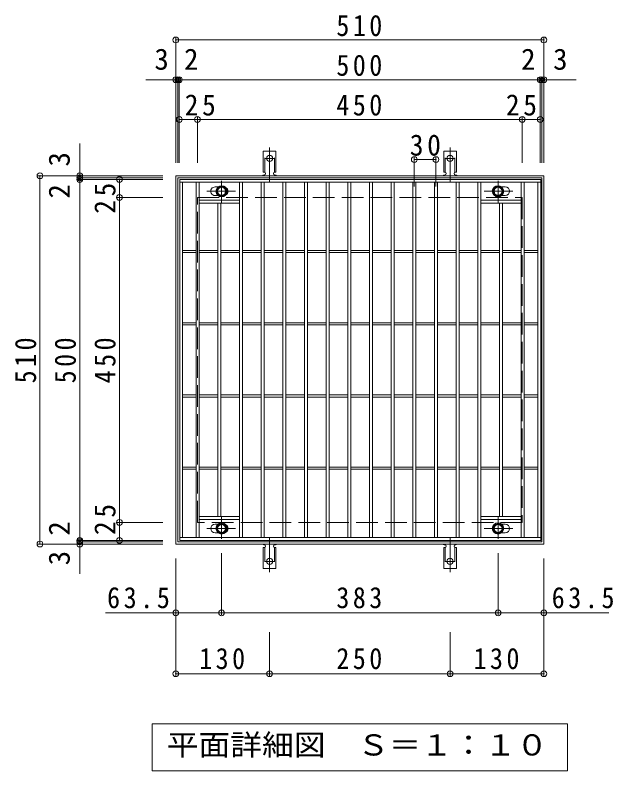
# Model space of a CAD drawing. Units: millimetres at full size, sheet at 1:10; some dimension numbers follow another scale. Extents: x -1436 to 1795, y -1374 to 1278.
# Drawn here: x -473 to 340, y 232 to 1278 of the extents above; entities that cross this region are included whole.
import ezdxf
from ezdxf.enums import TextEntityAlignment as Align

# ---------------------------------------------------------------- set-up
doc = ezdxf.new("R2010")
doc.units = ezdxf.units.MM
doc.header["$LTSCALE"] = 10
doc.header["$PDMODE"] = 32
doc.header["$PDSIZE"] = 8
for name, pattern in [('CHAIN1', [8, 5, -1, 1, -1]), ('CHAIN2', [12, 9, -1, 1, -1]), ('DASHED2', [3, 2, -1]), ('DASHED3', [4, 3, -1])]:
    doc.linetypes.add(name, pattern=pattern)
for name, color, linetype, lineweight in [('C-1', 2, 'Continuous', 9), ('C-2', 3, 'Continuous', 9), ('C-4', 7, 'Continuous', 9), ('C-5', 7, 'Continuous', 9), ('C-8', 4, 'Continuous', 9), ('C-A', 3, 'Continuous', 9)]:
    doc.layers.add(name, color=color, linetype=linetype, lineweight=lineweight)
doc.styles.add('ＭＳ ゴシック', font='')
doc.styles.get('ＭＳ ゴシック').set_extended_font_data('MS Gothic')

msp = doc.modelspace()

# ---------------------------------------------------------------- linework, layer by layer
at = {"layer": 'C-1'}
for p, q in [((-247.31, 1052.93), (256.69, 1052.93)), ((-247.31, 548.93), (-247.31, 1052.93)), ((256.69, 1052.93), (256.69, 548.93)), ((256.69, 548.93), (-247.31, 548.93))]:
    msp.add_line(p, q, dxfattribs=at)
msp.add_lwpolyline([(-250.31, 545.93), (-250.31, 1055.93), (259.69, 1055.93), (259.69, 545.93)], close=True, dxfattribs=at)
at = {"layer": 'C-1', "linetype": 'DASHED3'}
msp.add_lwpolyline([(-220.31, 575.93), (-220.31, 1025.93), (229.69, 1025.93), (229.69, 575.93)], close=True, dxfattribs=at)
at = {"layer": 'C-2'}
for p, q in [((-244.81, 1046.93), (255.19, 1046.93)), ((-240.81, 554.93), (-240.81, 1046.93)), ((-221.81, 554.93), (-221.81, 1046.93)), ((-217.81, 554.93), (-217.81, 1046.93)), ((-161.81, 554.93), (-161.81, 1046.93)), ((-157.81, 554.93), (-157.81, 1046.93)), ((-131.81, 554.93), (-131.81, 1046.93)), ((-127.81, 554.93), (-127.81, 1046.93)), ((-101.81, 554.93), (-101.81, 1046.93)), ((-97.81, 554.93), (-97.81, 1046.93)), ((-71.81, 554.93), (-71.81, 1046.93)), ((-67.81, 554.93), (-67.81, 1046.93)), ((-41.81, 554.93), (-41.81, 1046.93)), ((-37.81, 554.93), (-37.81, 1046.93)), ((-11.81, 554.93), (-11.81, 1046.93)), ((-7.81, 554.93), (-7.81, 1046.93)), ((18.19, 554.93), (18.19, 1046.93)), ((22.19, 554.93), (22.19, 1046.93)), ((48.19, 554.93), (48.19, 1046.93)), ((52.19, 554.93), (52.19, 1046.93)), ((78.19, 554.93), (78.19, 1046.93)), ((82.19, 554.93), (82.19, 1046.93)), ((108.19, 554.93), (108.19, 1046.93)), ((112.19, 554.93), (112.19, 1046.93)), ((138.19, 554.93), (138.19, 1046.93)), ((142.19, 554.93), (142.19, 1046.93)), ((168.19, 554.93), (168.19, 1046.93)), ((172.19, 554.93), (172.19, 1046.93)), ((228.19, 554.93), (228.19, 1046.93)), ((232.19, 554.93), (232.19, 1046.93)), ((251.19, 554.93), (251.19, 1046.93)), ((-195.81, 1040.43), (-191.71, 1040.43)), ((206.19, 1040.43), (201.1, 1040.43)), ((-195.81, 1028.43), (-191.71, 1028.43)), ((206.19, 1028.43), (201.1, 1028.43)), ((-217.81, 1021.93), (-161.81, 1021.93)), ((-217.81, 1017.93), (-161.81, 1017.93)), ((-191.81, 583.93), (-191.81, 1017.93)), ((-187.81, 583.93), (-187.81, 1017.93)), ((228.19, 1021.93), (172.19, 1021.93)), ((228.19, 1017.93), (172.19, 1017.93)), ((198.19, 583.93), (198.19, 1017.93)), ((202.19, 583.93), (202.19, 1017.93)), ((-240.81, 952.43), (-221.81, 952.43)), ((-240.81, 949.43), (-221.81, 949.43)), ((-217.81, 952.43), (-191.81, 952.43)), ((-217.81, 949.43), (-191.81, 949.43)), ((-187.81, 952.43), (-161.81, 952.43)), ((-187.81, 949.43), (-161.81, 949.43)), ((-157.81, 952.43), (-131.81, 952.43)), ((-157.81, 949.43), (-131.81, 949.43)), ((-127.81, 952.43), (-101.81, 952.43)), ((-127.81, 949.43), (-101.81, 949.43)), ((-97.81, 952.43), (-71.81, 952.43)), ((-97.81, 949.43), (-71.81, 949.43)), ((-67.81, 952.43), (-41.81, 952.43)), ((-67.81, 949.43), (-41.81, 949.43)), ((-37.81, 952.43), (-11.81, 952.43)), ((-37.81, 949.43), (-11.81, 949.43)), ((-7.81, 952.43), (18.19, 952.43)), ((-7.81, 949.43), (18.19, 949.43)), ((22.19, 952.43), (48.19, 952.43)), ((22.19, 949.43), (48.19, 949.43)), ((52.19, 952.43), (78.19, 952.43)), ((52.19, 949.43), (78.19, 949.43)), ((82.19, 952.43), (108.19, 952.43)), ((82.19, 949.43), (108.19, 949.43)), ((112.19, 952.43), (138.19, 952.43)), ((112.19, 949.43), (138.19, 949.43)), ((142.19, 952.43), (168.19, 952.43)), ((142.19, 949.43), (168.19, 949.43)), ((172.19, 952.43), (198.19, 952.43)), ((172.19, 949.43), (198.19, 949.43)), ((202.19, 952.43), (228.19, 952.43)), ((202.19, 949.43), (228.19, 949.43)), ((232.19, 952.43), (251.19, 952.43)), ((232.19, 949.43), (251.19, 949.43)), ((-240.81, 852.43), (-221.81, 852.43)), ((-240.81, 849.43), (-221.81, 849.43)), ((-217.81, 852.43), (-191.81, 852.43)), ((-217.81, 849.43), (-191.81, 849.43)), ((-187.81, 852.43), (-161.81, 852.43)), ((-187.81, 849.43), (-161.81, 849.43)), ((-157.81, 852.43), (-131.81, 852.43)), ((-157.81, 849.43), (-131.81, 849.43)), ((-127.81, 852.43), (-101.81, 852.43)), ((-127.81, 849.43), (-101.81, 849.43)), ((-97.81, 852.43), (-71.81, 852.43)), ((-97.81, 849.43), (-71.81, 849.43)), ((-67.81, 852.43), (-41.81, 852.43)), ((-67.81, 849.43), (-41.81, 849.43)), ((-37.81, 852.43), (-11.81, 852.43)), ((-37.81, 849.43), (-11.81, 849.43)), ((-7.81, 852.43), (18.19, 852.43)), ((-7.81, 849.43), (18.19, 849.43)), ((22.19, 852.43), (48.19, 852.43)), ((22.19, 849.43), (48.19, 849.43)), ((52.19, 852.43), (78.19, 852.43)), ((52.19, 849.43), (78.19, 849.43)), ((82.19, 852.43), (108.19, 852.43)), ((82.19, 849.43), (108.19, 849.43)), ((112.19, 852.43), (138.19, 852.43)), ((112.19, 849.43), (138.19, 849.43)), ((142.19, 852.43), (168.19, 852.43)), ((142.19, 849.43), (168.19, 849.43)), ((172.19, 852.43), (198.19, 852.43)), ((172.19, 849.43), (198.19, 849.43)), ((202.19, 852.43), (228.19, 852.43)), ((202.19, 849.43), (228.19, 849.43)), ((232.19, 852.43), (251.19, 852.43)), ((232.19, 849.43), (251.19, 849.43)), ((-240.81, 752.43), (-221.81, 752.43)), ((-240.81, 749.43), (-221.81, 749.43)), ((-217.81, 752.43), (-191.81, 752.43)), ((-217.81, 749.43), (-191.81, 749.43)), ((-187.81, 752.43), (-161.81, 752.43)), ((-187.81, 749.43), (-161.81, 749.43)), ((-157.81, 752.43), (-131.81, 752.43)), ((-157.81, 749.43), (-131.81, 749.43)), ((-127.81, 752.43), (-101.81, 752.43)), ((-127.81, 749.43), (-101.81, 749.43)), ((-97.81, 752.43), (-71.81, 752.43)), ((-97.81, 749.43), (-71.81, 749.43)), ((-67.81, 752.43), (-41.81, 752.43)), ((-67.81, 749.43), (-41.81, 749.43)), ((-37.81, 752.43), (-11.81, 752.43)), ((-37.81, 749.43), (-11.81, 749.43)), ((-7.81, 752.43), (18.19, 752.43)), ((-7.81, 749.43), (18.19, 749.43)), ((22.19, 752.43), (48.19, 752.43)), ((22.19, 749.43), (48.19, 749.43)), ((52.19, 752.43), (78.19, 752.43)), ((52.19, 749.43), (78.19, 749.43)), ((82.19, 752.43), (108.19, 752.43)), ((82.19, 749.43), (108.19, 749.43)), ((112.19, 752.43), (138.19, 752.43)), ((112.19, 749.43), (138.19, 749.43)), ((142.19, 752.43), (168.19, 752.43)), ((142.19, 749.43), (168.19, 749.43)), ((172.19, 752.43), (198.19, 752.43)), ((172.19, 749.43), (198.19, 749.43)), ((202.19, 752.43), (228.19, 752.43)), ((202.19, 749.43), (228.19, 749.43)), ((232.19, 752.43), (251.19, 752.43)), ((232.19, 749.43), (251.19, 749.43)), ((-240.81, 652.43), (-221.81, 652.43)), ((-240.81, 649.43), (-221.81, 649.43)), ((-217.81, 652.43), (-191.81, 652.43)), ((-217.81, 649.43), (-191.81, 649.43)), ((-187.81, 652.43), (-161.81, 652.43)), ((-187.81, 649.43), (-161.81, 649.43)), ((-157.81, 652.43), (-131.81, 652.43)), ((-157.81, 649.43), (-131.81, 649.43)), ((-127.81, 652.43), (-101.81, 652.43)), ((-127.81, 649.43), (-101.81, 649.43)), ((-97.81, 652.43), (-71.81, 652.43)), ((-97.81, 649.43), (-71.81, 649.43)), ((-67.81, 652.43), (-41.81, 652.43)), ((-67.81, 649.43), (-41.81, 649.43)), ((-37.81, 652.43), (-11.81, 652.43)), ((-37.81, 649.43), (-11.81, 649.43)), ((-7.81, 652.43), (18.19, 652.43)), ((-7.81, 649.43), (18.19, 649.43)), ((22.19, 652.43), (48.19, 652.43)), ((22.19, 649.43), (48.19, 649.43)), ((52.19, 652.43), (78.19, 652.43)), ((52.19, 649.43), (78.19, 649.43)), ((82.19, 652.43), (108.19, 652.43)), ((82.19, 649.43), (108.19, 649.43)), ((112.19, 652.43), (138.19, 652.43)), ((112.19, 649.43), (138.19, 649.43)), ((142.19, 652.43), (168.19, 652.43)), ((142.19, 649.43), (168.19, 649.43)), ((172.19, 652.43), (198.19, 652.43)), ((172.19, 649.43), (198.19, 649.43)), ((202.19, 652.43), (228.19, 652.43)), ((202.19, 649.43), (228.19, 649.43)), ((232.19, 652.43), (251.19, 652.43)), ((232.19, 649.43), (251.19, 649.43)), ((-217.81, 583.93), (-161.81, 583.93)), ((-217.81, 579.93), (-161.81, 579.93)), ((228.19, 583.93), (172.19, 583.93)), ((228.19, 579.93), (172.19, 579.93)), ((-195.81, 573.43), (-191.71, 573.43)), ((206.19, 573.43), (201.1, 573.43)), ((255.19, 554.93), (-244.81, 554.93)), ((-195.81, 561.43), (-191.71, 561.43)), ((206.19, 561.43), (201.1, 561.43))]:
    msp.add_line(p, q, dxfattribs=at)
msp.add_lwpolyline([(-244.81, 550.93), (-244.81, 1050.93), (255.19, 1050.93), (255.19, 550.93)], close=True, dxfattribs=at)
for centre, start, end in [((-195.81, 1034.43), 84.61525, 270), ((-183.81, 1034.43), 294.73558, 65.26442), ((194.19, 1034.43), 146.71921, 204.35314), ((206.19, 1034.43), 270, 90), ((194.19, 1034.43), 204.35314, 213.28079), ((-195.81, 567.43), 90, 270), ((-183.81, 567.43), 294.73558, 65.26442), ((194.19, 567.43), 146.71921, 213.28079), ((206.19, 567.43), 270, 90)]:
    msp.add_arc(centre, 6, start, end, dxfattribs=at)
at = {"layer": 'C-4'}
for p, q in [((-250.31, 1073.93), (-250.31, 1246.93)), ((259.69, 1073.93), (259.69, 1246.93)), ((-250.31, 1243.93), (259.69, 1243.93)), ((-291.62, 1188.93), (304.44, 1188.93)), ((-247.31, 1073.93), (-247.31, 1191.93)), ((-245.31, 1073.93), (-245.31, 1191.93)), ((254.69, 1073.93), (254.69, 1191.93)), ((256.69, 1073.93), (256.69, 1191.93)), ((-245.31, 1133.93), (254.69, 1133.93)), ((-220.31, 1073.93), (-220.31, 1136.93)), ((229.69, 1073.93), (229.69, 1136.93)), ((-383.31, 504.61), (-383.31, 1100.68)), ((80.19, 1040.93), (80.19, 1081.35)), ((80.19, 1078.35), (110.19, 1078.35)), ((110.19, 1040.93), (110.19, 1081.35)), ((-268.31, 1055.93), (-441.31, 1055.93)), ((-438.31, 545.93), (-438.31, 1055.93)), ((-268.31, 1052.93), (-386.31, 1052.93)), ((-268.31, 1050.93), (-386.31, 1050.93)), ((-328.31, 550.93), (-328.31, 1050.93)), ((-268.31, 1025.93), (-331.31, 1025.93)), ((-268.31, 575.93), (-331.31, 575.93)), ((-268.31, 545.93), (-441.31, 545.93)), ((-268.31, 550.93), (-386.31, 550.93)), ((-268.31, 548.93), (-386.31, 548.93)), ((-250.31, 363.3), (-250.31, 525.93)), ((-186.81, 447.64), (-186.81, 533.05)), ((196.19, 447.64), (196.19, 533.05)), ((259.69, 363.3), (259.69, 525.93)), ((-250.31, 450.64), (-347.43, 450.64)), ((-250.31, 450.64), (-186.81, 450.64)), ((-186.81, 450.64), (196.19, 450.64)), ((196.19, 450.64), (259.69, 450.64)), ((259.69, 450.64), (367.3, 450.64)), ((-120.31, 363.3), (-120.31, 423.74)), ((129.69, 363.3), (129.69, 423.74)), ((-250.31, 366.3), (-120.31, 366.3)), ((-120.31, 366.3), (129.69, 366.3)), ((129.69, 366.3), (259.69, 366.3))]:
    msp.add_line(p, q, dxfattribs=at)
for p in [(-250.31, 1243.93), (259.69, 1243.93), (-250.31, 1188.93), (-247.31, 1188.93), (-245.31, 1188.93), (254.69, 1188.93), (256.69, 1188.93), (259.69, 1188.93), (-245.31, 1133.93), (-220.31, 1133.93), (229.69, 1133.93), (254.69, 1133.93), (80.19, 1078.35), (110.19, 1078.35), (-438.31, 1055.93), (-383.31, 1055.93), (-383.31, 1052.93), (-383.31, 1050.93), (-328.31, 1050.93), (-328.31, 1025.93), (-328.31, 575.93), (-383.31, 550.93), (-328.31, 550.93), (-438.31, 545.93), (-383.31, 548.93), (-383.31, 545.93), (-250.31, 450.64), (-186.81, 450.64), (196.19, 450.64), (259.69, 450.64), (-250.31, 366.3), (-120.31, 366.3), (129.69, 366.3), (259.69, 366.3)]:
    msp.add_point(p, dxfattribs=at)
at = {"layer": 'C-5'}
msp.add_lwpolyline([(-282.81, 231.74), (-282.81, 296.74), (292.19, 296.74), (292.19, 231.74)], close=True, dxfattribs=at)
at = {"layer": 'C-8', "linetype": 'CHAIN1'}
for p, q in [((-186.81, 1018.46), (-186.81, 1048.81)), ((196.19, 1018.46), (196.19, 1048.81)), ((-207.28, 1034.43), (-167.59, 1034.43)), ((216.66, 1034.43), (176.97, 1034.43)), ((-186.81, 583.4), (-186.81, 553.05)), ((196.19, 583.4), (196.19, 553.05)), ((-207.28, 567.43), (-167.59, 567.43)), ((216.66, 567.43), (176.97, 567.43))]:
    msp.add_line(p, q, dxfattribs=at)
at = {"layer": 'C-8'}
for points in [[(-180.31, 1030.68), (-180.31, 1038.18), (-186.81, 1041.93), (-193.31, 1038.18), (-193.31, 1030.68), (-186.81, 1026.92)], [(189.69, 1030.68), (189.69, 1038.18), (196.19, 1041.93), (202.69, 1038.18), (202.69, 1030.68), (196.19, 1026.92)], [(-180.31, 571.18), (-180.31, 563.68), (-186.81, 559.92), (-193.31, 563.68), (-193.31, 571.18), (-186.81, 574.93)], [(189.69, 571.18), (189.69, 563.68), (196.19, 559.92), (202.69, 563.68), (202.69, 571.18), (196.19, 574.93)]]:
    msp.add_lwpolyline(points, close=True, dxfattribs=at)
for centre, radius in [((-186.81, 1034.43), 7.75), ((-186.81, 1034.43), 6.5), ((-186.81, 1034.43), 5.5), ((196.19, 1034.43), 7.75), ((196.19, 1034.43), 6.5), ((196.19, 1034.43), 5.5), ((-186.81, 567.43), 7.75), ((-186.81, 567.43), 6.5), ((-186.81, 567.43), 5.5), ((196.19, 567.43), 7.75), ((196.19, 567.43), 6.5), ((196.19, 567.43), 5.5)]:
    msp.add_circle(centre, radius, dxfattribs=at)
at = {"layer": 'C-A'}
for p, q in [((-129.06, 1060.93), (-129.06, 1089.93)), ((-111.56, 1089.93), (-129.06, 1089.93)), ((-111.56, 1060.93), (-111.56, 1089.93)), ((120.94, 1060.93), (120.94, 1089.93)), ((138.44, 1089.93), (120.94, 1089.93)), ((138.44, 1060.93), (138.44, 1089.93)), ((-129.06, 1060.93), (-127.81, 1060.93)), ((-111.56, 1060.93), (-112.81, 1060.93)), ((120.94, 1060.93), (122.19, 1060.93)), ((138.44, 1060.93), (137.19, 1060.93)), ((-128.31, 1056.93), (-127.81, 1056.93)), ((-112.81, 1056.93), (-112.3, 1056.93)), ((121.69, 1056.93), (122.19, 1056.93)), ((137.19, 1056.93), (137.7, 1056.93)), ((-128.31, 544.93), (-127.81, 544.93)), ((-112.81, 544.93), (-112.3, 544.93)), ((121.69, 544.93), (122.19, 544.93)), ((137.19, 544.93), (137.7, 544.93)), ((-129.06, 540.93), (-127.81, 540.93)), ((-129.06, 540.93), (-129.06, 511.93)), ((-111.56, 540.93), (-112.81, 540.93)), ((-111.56, 540.93), (-111.56, 511.93)), ((120.94, 540.93), (122.19, 540.93)), ((120.94, 540.93), (120.94, 511.93)), ((138.44, 540.93), (137.19, 540.93)), ((138.44, 540.93), (138.44, 511.93)), ((-111.56, 511.93), (-129.06, 511.93)), ((138.44, 511.93), (120.94, 511.93))]:
    msp.add_line(p, q, dxfattribs=at)
at = {"layer": 'C-A', "linetype": 'DASHED2'}
for p, q in [((-127.06, 1060.78), (-127.06, 1089.93)), ((-113.56, 1060.78), (-113.56, 1089.93)), ((122.94, 1060.78), (122.94, 1089.93)), ((136.44, 1060.78), (136.44, 1089.93)), ((-127.06, 541.07), (-127.06, 511.93)), ((-113.56, 541.07), (-113.56, 511.93)), ((122.94, 541.07), (122.94, 511.93)), ((136.44, 541.07), (136.44, 511.93))]:
    msp.add_line(p, q, dxfattribs=at)
at = {"layer": 'C-A', "color": 7, "linetype": 'CHAIN2'}
for p, q in [((-120.31, 1047.46), (-120.31, 1094.86)), ((129.69, 1047.46), (129.69, 1094.86)), ((-126.08, 1079.93), (-114.53, 1079.93)), ((123.92, 1079.93), (135.47, 1079.93)), ((-120.31, 554.4), (-120.31, 507)), ((129.69, 554.4), (129.69, 507)), ((-126.08, 521.93), (-114.53, 521.93)), ((123.92, 521.93), (135.47, 521.93))]:
    msp.add_line(p, q, dxfattribs=at)
at = {"layer": 'C-A'}
for centre in [(-120.31, 1079.93), (129.69, 1079.93), (-120.31, 521.93), (129.69, 521.93)]:
    msp.add_circle(centre, 4.25, dxfattribs=at)
for centre, start, end in [((-127.81, 1058.93), 270, 90), ((-112.81, 1058.93), 90, 269.8667), ((122.19, 1058.93), 270, 90), ((137.19, 1058.93), 90, 269.8667), ((-128.31, 1054.93), 90.27596, 150.00047), ((-112.31, 1054.93), 29.99927, 89.75836), ((121.69, 1054.93), 90.27596, 150.00047), ((137.69, 1054.93), 29.99927, 89.75836), ((-128.31, 546.93), 209.99951, 269.72403), ((-127.81, 542.93), 270, 90), ((-112.81, 542.93), 90.13329, 270), ((-112.31, 546.93), 270.24162, 330.00072), ((121.69, 546.93), 209.99951, 269.72403), ((122.19, 542.93), 270, 90), ((137.19, 542.93), 90.13329, 270), ((137.69, 546.93), 270.24162, 330.00072)]:
    msp.add_arc(centre, 2, start, end, dxfattribs=at)

# ---------------------------------------------------------------- texts
at = {"layer": 'C-4', "color": 2, "style": 'ＭＳ ゴシック'}
for s, p in [('3', (-279.83, 1193.93)), ('2', (-238.73, 1193.93)), ('2', (228.13, 1193.93)), ('3', (272.46, 1193.93))]:
    msp.add_text(s, height=29.33, dxfattribs=at).set_placement(p, align=Align.BOTTOM_LEFT)
for s, p in [('3', (-388.31, 1068.7)), ('2', (-388.31, 1024.36)), ('2', (-388.31, 557.5)), ('3', (-388.31, 516.41))]:
    msp.add_text(s, height=29.33, rotation=90, dxfattribs=at).set_placement(p, align=Align.BOTTOM_LEFT)
at = {"layer": 'C-4', "color": 2, "char_height": 29.33, "attachment_point": 7, "style": 'ＭＳ ゴシック'}
for s, insert in [('\\T1.27;\\W0.9;510', (-27.81, 1248.93)), ('\\T1.27;\\W0.9;500', (-27.81, 1193.93)), ('\\T1.27;\\W0.95;25', (-237.84, 1138.93)), ('\\T1.27;\\W0.9;450', (-27.81, 1138.93)), ('\\T1.27;\\W0.95;25', (207.01, 1138.93)), ('\\T1.27;\\W0.95;30', (73.94, 1083.35)), ('\\T1.28;\\W0.9;63.5', (-345.37, 456.64)), ('\\T1.27;\\W0.9;383', (-27.81, 456.64)), ('\\T1.28;\\W0.9;63.5', (270.48, 456.64)), ('\\T1.27;\\W0.9;130', (-217.81, 372.3)), ('\\T1.27;\\W0.9;250', (-27.81, 372.3)), ('\\T1.27;\\W0.9;130', (162.19, 372.3))]:
    msp.add_mtext(s, dxfattribs=dict(at, insert=insert))
at = {"layer": 'C-4', "color": 2, "char_height": 29.33, "attachment_point": 7, "rotation": 90, "style": 'ＭＳ ゴシック'}
for s, insert in [('\\T1.27;\\W0.95;25', (-333.31, 1003.25)), ('\\T1.27;\\W0.9;510', (-443.31, 768.43)), ('\\T1.27;\\W0.9;500', (-388.31, 768.43)), ('\\T1.27;\\W0.9;450', (-333.31, 768.43)), ('\\T1.27;\\W0.95;25', (-333.31, 558.39))]:
    msp.add_mtext(s, dxfattribs=dict(at, insert=insert))
at = {"layer": 'C-5', "color": 2, "style": 'ＭＳ ゴシック', "width": 1.1}
msp.add_text('平面詳細図\u3000Ｓ＝１：１０', height=29.33, dxfattribs=at).set_placement((-262.81, 244.24), align=Align.BOTTOM_LEFT)

doc.saveas('drawing.dxf')
